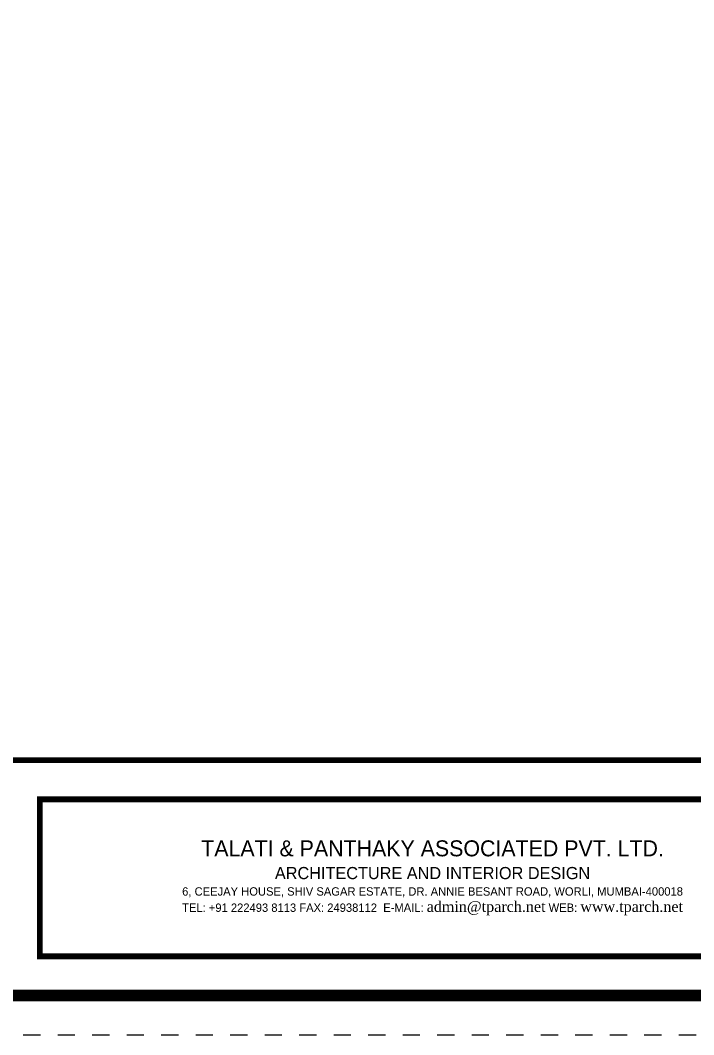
# Paper-space layout 'Presentation A1' of a CAD drawing. Header units: inches. Extents: x 0 to 35, y 0 to 23.5.
# Drawn here: x 28.78 to 32.69, y 0 to 5.88 of the extents above; entities that cross this region are included whole.
import ezdxf
from ezdxf.enums import TextEntityAlignment as Align

# ---------------------------------------------------------------- set-up
doc = ezdxf.new("R2010")
doc.units = ezdxf.units.IN
doc.linetypes.add('DASHDOT', pattern=[1, 0.5, -0.25, 0, -0.25])
doc.layers.add('G-ANNO-REFR', color=253, linetype='DASHDOT', lineweight=5, plot=False)
for name, color, linetype, lineweight in [('G-ANNO-TEXT-BOLD', 1, 'Continuous', 15), ('G-PAPR-GRAY', 251, 'Continuous', 15), ('G-PAPR-GRAY-DARK', 251, 'Continuous', 100), ('G-PAPR-THIN', 20, 'Continuous', 5)]:
    doc.layers.add(name, color=color, linetype=linetype, lineweight=lineweight)
doc.styles.add('BG', font='bgothl.ttf')

# ---------------------------------------------------------------- blocks, each defined once
blk = doc.blocks.new('*U158')
at = {"layer": 'G-ANNO-REFR'}
blk.add_lwpolyline([(0, 0), (890, 0), (890, 597), (0, 597)], close=True, dxfattribs=at)
at = {"layer": 'G-PAPR-GRAY', "const_width": 0.866}
for points in [[(11.54, 585.46), (878.46, 585.46), (878.46, 40.39), (11.54, 40.39)], [(849.61, 11.54), (733.98, 11.54), (733.98, 34.62), (849.61, 34.62)]]:
    blk.add_lwpolyline(points, close=True, dxfattribs=at)
at = {"layer": 'G-PAPR-GRAY-DARK', "const_width": 1.73}
blk.add_lwpolyline([(5.77, 5.77), (884.23, 5.77), (884.23, 591.23), (5.77, 591.23)], close=True, dxfattribs=at)
at = {"layer": 'G-ANNO-TEXT-BOLD', "style": 'BG'}
blk.add_attdef('PRESENTATION_TITLE', text='', height=5, dxfattribs=at).set_placement((19.69, 30.38), align=Align.TOP_LEFT)
for tag, p in [('PRESENTATION_SCALE', (439.71, 28.26)), ('PRESENTATION_DATE', (440.62, 16.97))]:
    blk.add_attdef(tag, text='', height=2.7, dxfattribs=at).set_placement(p, align=Align.MIDDLE)
blk.add_attdef('PRESENTATION_LEVEL', text='', height=5, dxfattribs=at).set_placement((604.88, 23.08), align=Align.MIDDLE_CENTER)
blk.add_attdef('ADDRESS', (19.69, 16.46), '', height=5, dxfattribs=at)
at = {"layer": 'G-PAPR-THIN', "insert": (791.79, 23.08), "char_height": 4.029, "width": 115.6247, "attachment_point": 5, "style": 'BG'}
blk.add_mtext('{\\H0.5833x;TALATI & PANTHAKY ASSOCIATED PVT. LTD.\\P\\H0.7617x;ARCHITECTURE AND INTERIOR DESIGN\\P\\H0.6877x;6, CEEJAY HOUSE, SHIV SAGAR ESTATE, DR. ANNIE BESANT ROAD, WORLI, MUMBAI-400018  \\PTEL: +91 222493 8113 FAX: 24938112  E-MAIL: \\fRomantic|b0|i0|c2|p2;\\H1.273x;admin@tparch.net\\fBankGothic Lt BT|b0|i0|c0|p34;\\H0.7855x; WEB: \\fRomantic|b0|i0|c2|p2;\\H1.273x;www.tparch.net}', dxfattribs=at)

psp = doc.layouts.new('Presentation A1')

# ---------------------------------------------------------------- block references
at = {"layer": 'G-ANNO-TEXT-BOLD', "xscale": 0.03937007874015748, "yscale": 0.03937007874015748, "zscale": 0.03937007874015748}
psp.add_blockref('*U158', (0, 0), dxfattribs=at)

doc.saveas('drawing.dxf')
